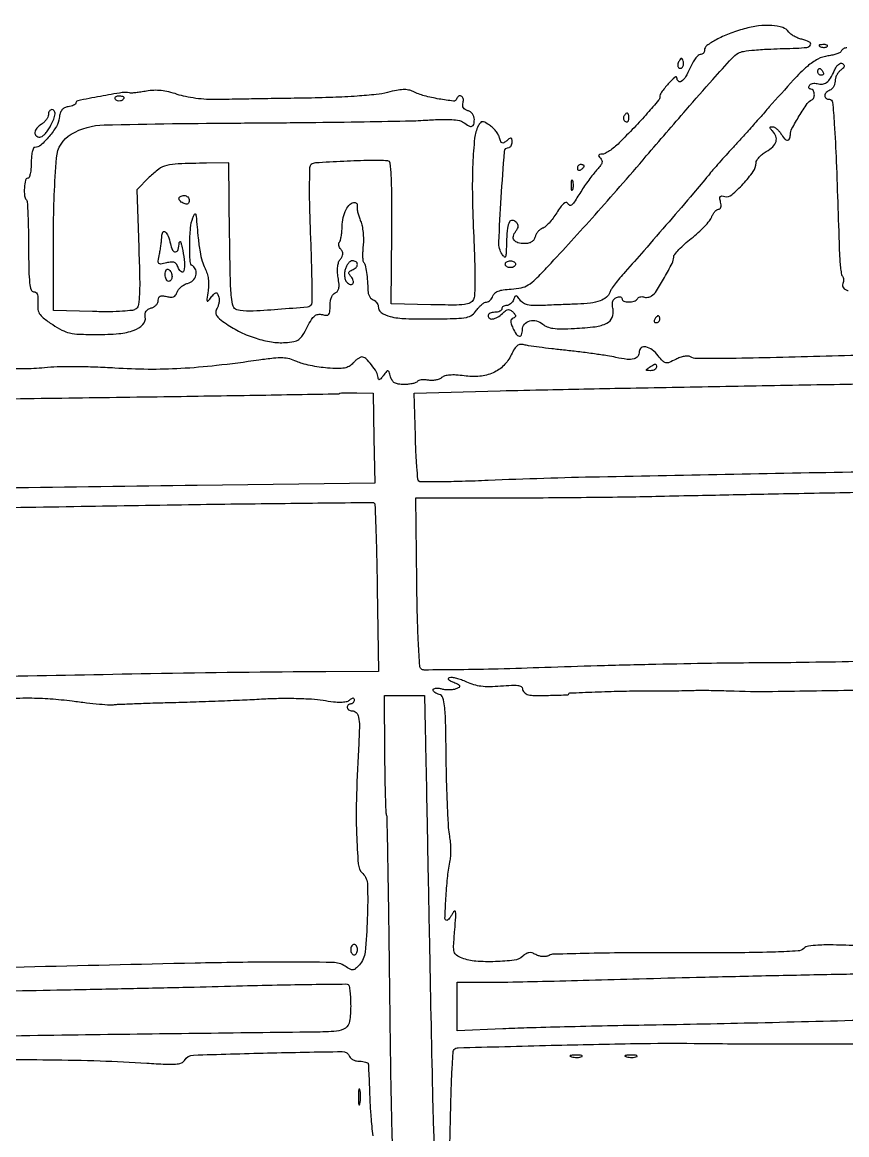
# Model space of a CAD drawing. Extents: x 0 to 2558, y 0 to 3412.
# Drawn here: x 1200.4 to 1440.4, y 1221.6 to 1545.4 of the extents above; entities that cross this region are included whole.
import ezdxf

# ---------------------------------------------------------------- set-up
doc = ezdxf.new("R2010")
doc.units = 0

msp = doc.modelspace()

# ---------------------------------------------------------------- linework, layer by layer
for points in [[(1286.775, 2242.902503, 0.000001), (1177.44536, 2242.627485, 0.134519)], [(1176.555032, 2242.380365, -0.000002), (1098.265318, 2241.934774, -0.000173)], [(935.98627, 1609.366085, -0.000001), (935.969595, 1631.173089, -0.000019)], [(1923.086218, 2244.376059, -0.000011), (1814.032813, 2244.041497, -0.000207)], [(1324.631041, 1207.749537, -0.000005), (1324.704195, 1210.958263, -0.000001), (1324.831971, 1216.559674, -0.000001), (1324.980176, 1223.055371, -0.000001), (1325.131041, 1229.666374, -0.003312), (1325.31479, 1235.905574, -0.005223), (1325.563832, 1241.256175, -0.001571), (1325.84195, 1245.878329, -0.182462), (1326.086259, 1246.419299, -0.192114), (1327.286744, 1246.935431, -0.000232), (1354.407875, 1247.640118, -0.002299), (1379.027783, 1248.15511, -0.006735), (1396, 1248.203428, 0.00176), (1418.068081, 1248.04669, 0.002257), (1438.376984, 1248.065595, 0.00244), (1455.595998, 1248.243366, 0.007049)], [(1347, 900.068317, 0.000002), (1365.687198, 900.484728, 0.000002), (1385.0375, 900.916042, 0.000002), (1402.386564, 901.302857, 0.000005)], [(1177.560168, 1435.574804, -0.000355), (1209.978868, 1436.028545, 0.000307), (1241.624124, 1436.468432, 0.000509), (1268.31004, 1436.882966, 0.000015), (1292.460695, 1437.283456, 0.194599), (1292.731682, 1437.398348, -0.185277), (1292.973158, 1437.505895, -0.003804), (1294.319642, 1437.566517, -0.008397), (1295.91363, 1437.599342, -0.005485), (1297.752814, 1437.586147), (1302.5, 1437.5), (1302.77793, 1424.407229), (1303.05586, 1411.314458), (1251.27793, 1410.633518, 0.000667), (1195.171217, 1409.820752, 0.000818)], [(1440.461361, 1538, 0.068912), (1439.941504, 1537.928009, 0.06485), (1439.449067, 1537.717056, 0.069284), (1439.057361, 1537.405065, 0.107078), (1438.833333, 1537.036786, -0.191865), (1438.487756, 1536.636587, -0.033365), (1437.555175, 1536.228282, -0.032065), (1436.333947, 1535.87464, -0.023854), (1434.950241, 1535.637028, 0.093203), (1432.003017, 1534.698688, 0.055591), (1428.966611, 1532.598242, 0.028611), (1424.909496, 1528.636985, 0.005166), (1417.87747, 1520.776311, -0.001656), (1415.116829, 1517.646412, -0.001284), (1412.09159, 1514.256906, -0.001298), (1409.252937, 1511.109327, -0.003134), (1407.1332, 1508.800392, 0.003685), (1405.267662, 1506.763843, 0.002894), (1403.274348, 1504.529476, 0.002925), (1401.444859, 1502.430065, 0.007189), (1400.132041, 1500.860555, -0.006009), (1395.822663, 1495.683794, -0.001523), (1388.69735, 1487.381908, -0.001619), (1381.342637, 1478.920926, -0.003996), (1375.877, 1472.773972, 0.011429), (1374.357547, 1471.013082, 0.012982), (1372.98544, 1469.256443, 0.012226), (1371.899731, 1467.711908, 0.067728), (1371.45642, 1466.801152, -0.146785), (1370.465891, 1465.381596, -0.081007), (1368.601969, 1464.342863, -0.055743), (1365.815297, 1463.674529, -0.024011), (1362, 1463.383997, 0.00187), (1359.88964, 1463.317016, 0.000945), (1357.231171, 1463.217654, 0.000939), (1354.486072, 1463.104694, 0.001399), (1352.084837, 1462.994638, -0.015064), (1349.295789, 1462.943113, -0.052886), (1347.514418, 1463.153084, -0.083956), (1346.289993, 1463.657137, -0.095636), (1345.362354, 1464.519129, 0.013561), (1344.556635, 1465.560524, 0.206903), (1344.160987, 1465.765064, 0.300943), (1343.832012, 1465.578642, 0.026053), (1343.420529, 1464.653497, -0.067647), (1343.073947, 1464.021333, -0.0626), (1342.563212, 1463.485715, -0.066652), (1341.972937, 1463.122977, -0.104862), (1341.393011, 1463, 0.070083), (1340.860624, 1462.925009, 0.085896), (1340.409197, 1462.70625, 0.100138), (1340.107379, 1462.381338, 0.138107), (1340, 1462, -0.191087), (1339.848523, 1461.618118, -0.088204), (1339.4125, 1461.29375, -0.068025), (1338.765418, 1461.073693, -0.048028), (1338, 1461, 0.048028), (1337.234582, 1460.926307, 0.068025), (1336.5875, 1460.70625, 0.088204), (1336.151477, 1460.381882, 0.191087), (1336, 1460, 0.252721), (1336.399116, 1459.260795, 0.187271), (1337.324164, 1459.06325, 0.095877), (1338.702967, 1459.568162, 0.048379), (1340.194888, 1460.676371, -0.028273), (1341.21512, 1461.499764, -0.125985), (1341.926243, 1461.777101, -0.171497), (1342.559859, 1461.636421, -0.064311), (1343.273629, 1461.051371, -0.029273), (1343.83722, 1460.378447, -0.15693), (1343.989074, 1459.931258, -0.240628), (1343.822432, 1459.59171, -0.072519), (1343.301575, 1459.308858, 0.131808), (1342.803617, 1458.957246, 0.167224), (1342.605217, 1458.434115, 0.091859), (1342.726043, 1457.6458, 0.023063), (1343.21209, 1456.433858, 0.040532), (1344.187326, 1454.684402, 0.203579), (1345.104725, 1454.083926, 0.374623), (1345.769605, 1454.481561, 0.078895), (1346, 1455.932612, -0.177784), (1346.589239, 1457.537413, -0.151031), (1348.119762, 1458.512431, -0.130088), (1350.126559, 1458.529886, -0.121985), (1351.935106, 1457.558728, 0.09219), (1353.198894, 1456.780928, 0.057981), (1354.883093, 1456.347272, 0.036142), (1357.316291, 1456.191514, 0.010211), (1361.115578, 1456.300758, 0.018025), (1367.216576, 1456.821898, 0.084828), (1370.573857, 1457.825614, 0.179278), (1372.12894, 1459.474106, 0.150843), (1372.374843, 1461.875785, -0.033091), (1372.195339, 1463.235707, -0.088986), (1372.304379, 1464.2015, -0.125083), (1372.705429, 1464.872373, -0.104557), (1373.403782, 1465.324704, -0.052216), (1374.01518, 1465.488706, -0.094586), (1374.531111, 1465.47277, -0.143521), (1374.869339, 1465.285977, -0.1978), (1375, 1464.968615, 0.319863), (1375.499039, 1464.268345, 0.082621), (1376.946568, 1464.02342, 0.072598), (1378.552414, 1464.253315, 0.184575), (1379.473008, 1464.956326, -0.105682), (1379.790795, 1465.287908, -0.080425), (1380.248212, 1465.500771, -0.076494), (1380.772185, 1465.565205, -0.080311), (1381.282025, 1465.466831, 0.07078), (1381.828202, 1465.350666, 0.048786), (1382.461398, 1465.369196, 0.048674), (1383.080957, 1465.510359, 0.069181), (1383.586565, 1465.760504, 0.102768), (1384.985852, 1467.208174, 0.011431), (1387.363491, 1471.168148, 0.010988), (1389.56575, 1475.239033, 0.111843), (1390.040106, 1477.087858, -0.165084), (1390.323661, 1477.851336, -0.01861), (1391.559425, 1479.260183, -0.020963), (1393.209055, 1480.864955, -0.01557), (1395.155939, 1482.5, 0.017283), (1397.162035, 1484.196521, 0.018674), (1398.993125, 1485.985938, 0.018529), (1400.441575, 1487.629064, 0.080321), (1401.091082, 1488.75, -0.0413), (1401.504227, 1489.610951, -0.049258), (1402.033326, 1490.339062, -0.056582), (1402.59289, 1490.840746, -0.155707), (1403.091881, 1491, 0.191684), (1403.500113, 1491.162473, 0.135347), (1403.75853, 1491.589508, 0.088226), (1403.825216, 1492.259977, 0.044759), (1403.684385, 1493.098914, -0.031154), (1403.476439, 1494.160172, -0.201892), (1403.617279, 1494.674614, -0.248884), (1404.057001, 1494.869553, -0.046336), (1404.958195, 1494.721183, 0.245542), (1406.921192, 1495.172073, 0.029143), (1410.248679, 1498.370373, 0.031829), (1413.203989, 1502.000477, 0.156164), (1414, 1504.486968, -0.138052), (1414.206988, 1505.222356, -0.046681), (1414.879393, 1506.121643, -0.042206), (1415.848115, 1507.026104, -0.037369), (1416.993677, 1507.79651, 0.059564), (1418.890792, 1509.198179, 0.131557), (1419.83063, 1510.717847, 0.163845), (1419.779916, 1512.275799, 0.107424), (1418.8, 1513.8, -0.018803), (1418.229535, 1514.415063, -0.177617), (1418.105321, 1514.746444, -0.353764), (1418.26123, 1514.942032, -0.054494), (1418.791526, 1515, -0.125994), (1419.336576, 1514.860439, -0.046328), (1419.999941, 1514.4125, -0.042263), (1420.666115, 1513.765255, -0.039292), (1421.232073, 1513, 0.038164), (1422.305707, 1511.541431, 0.189901), (1423.18889, 1511.076419, 0.349125), (1423.789125, 1511.45482, 0.084328), (1424, 1512.696249, -0.125162), (1424.451913, 1514.473279, -0.013611), (1426.58786, 1518.158539, -0.013035), (1428.922041, 1521.732418, -0.137847), (1430.25, 1522.833333, 0.20899), (1430.846132, 1523.485521, 0.106841), (1430.976504, 1524.608292, 0.116504), (1430.631321, 1525.618555, 0.257898), (1429.940983, 1526, -0.115069), (1429.588713, 1526.082158, -0.18517), (1429.381985, 1526.305699, -0.156365), (1429.35837, 1526.642827, -0.078483), (1429.52514, 1527.040677, -0.124427), (1429.89567, 1527.39971, -0.074986), (1430.468723, 1527.623538, -0.067316), (1431.149256, 1527.683747, -0.063888), (1431.834157, 1527.563506, 0.098889), (1433.314773, 1527.408582, 0.139766), (1434.5437, 1527.886107, 0.096418), (1435.645489, 1529.116754, 0.030943), (1436.774608, 1531.306388, -0.035557), (1437.355999, 1532.40878, -0.073199), (1437.984809, 1533.151492, -0.114149), (1438.600518, 1533.483712, -0.208198), (1439.155744, 1533.403745, -0.106161), (1439.56686, 1533.008986, -0.216131), (1439.64038, 1532.576677, -0.135337), (1439.353087, 1532.082166, -0.036036), (1438.65149, 1531.487114, 0.069023), (1438.019428, 1530.875205, 0.048143), (1437.485125, 1530.037121, 0.048196), (1437.1216, 1529.113673, 0.069791), (1437, 1528.246746, -0.067961), (1436.888007, 1527.426607, -0.062697), (1436.559375, 1526.64202, -0.066676), (1436.073642, 1526.009715, -0.104424), (1435.5, 1525.638374, 0.103091), (1434.454504, 1524.965491, 0.186103), (1434.03993, 1524.050647, 0.257073), (1434.395742, 1523.306024, 0.15671), (1435.348165, 1523, -0.384662), (1436.271316, 1522.166465, -0.009122), (1436.798328, 1515.884539, -0.007251), (1437.358609, 1504.897871, -0.000679), (1438.308763, 1477.833433, 0.010774), (1438.431626, 1475.613207, 0.014936), (1438.643897, 1473.631318, 0.011399), (1438.90399, 1472.013112, 0.151944), (1439.181099, 1471.485667, -0.123366), (1439.401202, 1471.118342, -0.059658), (1439.497337, 1470.575141, -0.053817), (1439.465209, 1469.952308, -0.051881), (1439.301218, 1469.342579, 0.117748), (1439.214698, 1468.690889, 0.140465), (1439.444697, 1468.117593, 0.109672), (1440.004462, 1467.654004, 0.054414), (1440.870119, 1467.323714, -0.057134)], [(1532.772515, 1416.064388, 0.000109), (1446.546387, 1414.540152, 0.000545), (1368.44468, 1413.057295, 0.005532), (1336, 1412.046704, -0.003191), (1328.477191, 1411.777113, -0.005065), (1322.03344, 1411.652673, -0.001414), (1316.44647, 1411.617194, -0.194959), (1315.837241, 1411.861634, -0.180903), (1315.562087, 1412.436803, -0.003077), (1315.270103, 1415.984355, -0.007428), (1315.014422, 1420.163015, -0.004821), (1314.837241, 1425), (1314.5, 1437.5), (1339.5, 1438.156966, -0.001425), (1353.391137, 1438.482383, -0.000308), (1377.420458, 1438.961965, -0.000321), (1405.240422, 1439.482186, -0.000307), (1433.48454, 1439.974839, 0.000577), (1459.966169, 1440.45104, 0.000953)], [(1447, 1448.564826, -0.000506), (1418.161991, 1447.796311, -0.004041), (1404.850343, 1447.562678, -0.003929), (1396.699815, 1447.54955, -0.137692), (1394.884522, 1448.071369, 0.139262), (1394.189822, 1448.268752, 0.044678), (1393.111376, 1448.172288, 0.040333), (1391.864332, 1447.841712, 0.034388), (1390.615371, 1447.301101, -0.020696), (1388.721827, 1446.419209, -0.151641), (1387.738386, 1446.327001, -0.152654), (1386.87889, 1446.8083, -0.021058), (1385.518673, 1448.374122, 0.064513), (1383.770551, 1450.065198, 0.107529), (1381.913075, 1450.907497, 0.202772), (1380.585537, 1450.654079, 0.250568), (1380, 1449.559017, -0.150802), (1379.576452, 1448.186635, -0.184064), (1378.480868, 1447.424094, -0.092638), (1376.479863, 1447.30541, -0.02265), (1373.211805, 1447.869082, 0.014611), (1370.740192, 1448.336407, 0.004367), (1366.946593, 1448.905545, 0.004375), (1362.674128, 1449.47033, 0.004723), (1358.5, 1449.945005, -0.003228), (1354.521746, 1450.385359, -0.004048), (1350.839462, 1450.847286, -0.003265), (1347.757798, 1451.279738, -0.031467), (1346.464127, 1451.553936, 0.094807), (1345.379891, 1451.643834, 0.141489), (1344.504684, 1451.286696, 0.090712), (1343.695645, 1450.366713, 0.02386), (1342.763955, 1448.631198, -0.085762), (1340.558033, 1445.515495, -0.091361), (1337.477699, 1443.401794, -0.082727), (1333.583512, 1442.390402, -0.056486), (1329.003276, 1442.499549, 0.017569), (1326.660709, 1442.738245, 0.036468), (1324.824352, 1442.726321, 0.048012), (1323.430149, 1442.479317, 0.105749), (1322.476177, 1441.980229, -0.083986), (1321.732191, 1441.549153, -0.044107), (1320.69867, 1441.263773, -0.042245), (1319.558006, 1441.152995, -0.050357), (1318.481879, 1441.248215, 0.034495), (1317.474262, 1441.369632, 0.043794), (1316.538139, 1441.335378, 0.050012), (1315.795696, 1441.166195, 0.175065), (1315.417116, 1440.865891, -0.168597), (1315.004785, 1440.530288, -0.032116), (1314.062638, 1440.254355, -0.031022), (1312.869644, 1440.063453, -0.024167), (1311.557614, 1440, -0.031699), (1309.87046, 1440.107069, -0.097866), (1308.791632, 1440.466814, -0.125613), (1308.084452, 1441.148293, -0.070043), (1307.600197, 1442.25, 0.011523), (1307.159801, 1443.687331, 0.283642), (1306.854205, 1443.943516, 0.261398), (1306.469071, 1443.795707, 0.010103), (1305.483566, 1442.55887, -0.01651), (1304.762495, 1441.677318, -0.13424), (1304.331996, 1441.391995, -0.401696), (1304.072388, 1441.515968, -0.084768), (1303.966731, 1442.05887, 0.128633), (1303.531201, 1443.579524, 0.034204), (1302.088373, 1445.674156, 0.031904), (1300.414087, 1447.525008, 0.195344), (1299.244695, 1448, 0.123923), (1298.776837, 1447.882235, 0.030503), (1298.097523, 1447.461842, 0.029356), (1297.355376, 1446.869213, 0.025678), (1296.652014, 1446.167974, -0.079887), (1295.529699, 1445.268177, -0.082947), (1294.196044, 1444.780077, -0.052159), (1292.305166, 1444.626376, -0.013486), (1289.247027, 1444.779675, -0.018474), (1286.810659, 1445.058634, -0.015309), (1284.242379, 1445.530128, -0.015583), (1281.913235, 1446.108362, -0.039615), (1280.28022, 1446.711302, 0.047115), (1278.253906, 1447.425167, 0.052964), (1276.208275, 1447.710793, 0.035087), (1273.544311, 1447.611527, 0.00908), (1269.28022, 1447.073336, -0.008245), (1256.940589, 1445.494939, -0.01389), (1246.54013, 1444.630183, -0.015541), (1236.999604, 1444.400236, -0.014878), (1227.322884, 1444.755878, 0.00833), (1221.740985, 1445.034252, 0.007166), (1215.865448, 1445.144943, 0.007232), (1210.529942, 1445.091802, 0.020597), (1206.822884, 1444.848222, -0.014232), (1203.762546, 1444.607985, -0.013293), (1200.622972, 1444.534844, -0.013401), (1197.832689, 1444.618839, -0.043386)], [(1180.075146, 1403.934571, 0.000489), (1215.423672, 1404.503031, -0.000566), (1248.789916, 1405.034468, -0.000936), (1276.965362, 1405.398524, -0.000049), (1302.35561, 1405.676532, -0.201734), (1302.864269, 1405.469065, -0.18927), (1303.079089, 1404.976538, -0.000582), (1303.330847, 1397.987578, -0.003177), (1303.55701, 1390.050908, -0.001968), (1303.726723, 1380.726069), (1304.072251, 1356.5), (1288.786126, 1356.400607, 0.002844), (1237.748121, 1355.778384, 0.000619), (1149.720459, 1354.095374, 0.000125), (1053.038393, 1352.102979, 0.026539)], [(1456.736834, 1359.601612, -0.001196), (1440.96875, 1359.280364, -0.001204), (1425.674179, 1359.042175, -0.002361), (1413.5, 1358.939389, 0.003139), (1401.064386, 1358.815049, 0.001441), (1384.85625, 1358.504491, 0.001427), (1367.80025, 1358.07981, 0.001973), (1352.5, 1357.594719, -0.002351), (1338.968112, 1357.175939, -0.003812), (1327.461131, 1356.961744, -0.000857), (1317.415751, 1356.868562, -0.183412), (1316.524031, 1357.199359, -0.20093), (1316.102479, 1358.058404, -0.002198), (1315.734998, 1364.70621, -0.006162), (1315.426996, 1372.701741, -0.003354), (1315.23568, 1382.525969), (1314.923297, 1407), (1340.711649, 1407.007599, 0.001468), (1352.009549, 1407.0441, 0.001049), (1364.652797, 1407.148591, 0.001059), (1376.702955, 1407.298981, 0.002269), (1386, 1407.4769, -0.000853), (1397.127943, 1407.721385, -0.000159), (1417.54375, 1408.128586, -0.00017), (1441.407566, 1408.588822, -0.000156), (1466, 1409.047059, 0.000503)], [(1308.160922, 1218.769061, -0.002647), (1307.760397, 1236.830344, -0.001493), (1307.455912, 1258.74513, 0.000638), (1307.19905, 1279.824534, 0.00103), (1306.920429, 1297.774487, 0.000146), (1306.635345, 1313.72318, 0.072283), (1306.471743, 1314.721209, -0.068252), (1306.312707, 1315.644893, -0.001306), (1306.158841, 1320.512457, -0.00314), (1306.029599, 1326.202887, -0.002095), (1305.949818, 1332.721209), (1305.814771, 1349.5), (1311.657385, 1349.5), (1317.5, 1349.5), (1317.696835, 1340, -0.000286), (1317.821805, 1333.797111, -0.000022), (1318.147239, 1317.134375, -0.00003), (1318.533359, 1297.258028, -0.000023), (1318.953716, 1275.5, 0.000715), (1319.866449, 1231.417086, 0.007685), (1320.536456, 1213.5593, 0.010243)], [(1443.91175, 1276.632303, 0.004039), (1436.451503, 1276.852387, 0.01772), (1432.044744, 1276.790592, 0.027102), (1429.246859, 1276.499548, 0.151547), (1427.91175, 1275.840321, -0.175635), (1426.23178, 1275.106702, -0.007534), (1419.683087, 1274.785979, -0.007642), (1409.508384, 1274.596875, -0.001457), (1391, 1274.589731, 0.002314), (1377.267015, 1274.560887, 0.003587), (1365.414062, 1274.396097, 0.001136), (1355.160685, 1274.156671, 0.109937), (1353.75, 1273.804547, -0.072922), (1352.886465, 1273.520275, -0.058807), (1351.910092, 1273.466563, -0.055629), (1350.894807, 1273.644678, -0.051693), (1349.916813, 1274.04452, 0.044817), (1348.794329, 1274.521513, 0.10869), (1347.902829, 1274.607109, 0.108966), (1347.059115, 1274.310662, 0.045182), (1346.088072, 1273.579704, -0.153207), (1343.587339, 1272.428231, -0.024076), (1338.116538, 1271.993375, -0.027553), (1332.423758, 1272.12955, -0.071198), (1328.424179, 1273.028827, -0.060151), (1326.832579, 1273.86448, -0.180939), (1326.142068, 1274.854227, -0.077591), (1325.976893, 1276.564512, -0.00571), (1326.307494, 1281.278827, 0.004291), (1326.577143, 1284.973711, 0.041744), (1326.547098, 1286.540679, 0.527777), (1326.242717, 1286.705758, 0.161722), (1325.7956, 1286.25, -0.02446), (1325.320355, 1285.388424, -0.032689), (1324.802822, 1284.660938, -0.034278), (1324.313824, 1284.138364, -0.189741), (1323.962338, 1284, -0.425466), (1323.442114, 1284.540522, -0.004312), (1323.717326, 1290.405622, -0.012365), (1324.189187, 1296.273473, -0.02288), (1324.907028, 1301, 0.033496), (1325.119093, 1302.628314, 0.018185), (1325.171936, 1304.646875, 0.018044), (1325.076235, 1306.713342, 0.027147), (1324.830571, 1308.5, -0.032764), (1324.515297, 1311.000603, -0.003669), (1324.213809, 1316.729734, -0.004445), (1323.965394, 1323.561006, -0.003592), (1323.816594, 1330.899095, 0.002166), (1323.625903, 1341.842839, 0.021344), (1323.329213, 1346.440818, 0.05577), (1322.799348, 1348.82663, 0.251365), (1321.787862, 1349.765726, -0.044463), (1321.103771, 1350.011297, -0.055133), (1320.525185, 1350.36101, -0.065285), (1320.129244, 1350.756009, -0.165539), (1320, 1351.135683, -0.289088), (1320.187808, 1351.433365, -0.084014), (1320.733718, 1351.588866, -0.05653), (1321.540308, 1351.586384, -0.032483), (1322.497764, 1351.411205, 0.037158), (1323.582589, 1351.223176, 0.029113), (1324.776529, 1351.176435, 0.029897), (1325.897989, 1351.265055, 0.061418), (1326.747764, 1351.492313, 0.031166), (1327.647915, 1351.923047, 0.385525), (1327.759743, 1352.253573, 0.185378), (1327.414541, 1352.605125, 0.010657), (1326, 1353.21423, -0.025569), (1325.028378, 1353.66741, -0.100899), (1324.521424, 1354.08468, -0.291239), (1324.481644, 1354.431454, -0.192364), (1324.787888, 1354.710033, -0.125005), (1325.512449, 1354.789563, -0.026876), (1326.762102, 1354.545163, -0.026485), (1328.218085, 1354.09504, -0.022573), (1329.700095, 1353.472073, 0.039552), (1331.772855, 1352.682395, 0.041013), (1333.919176, 1352.2407, 0.033997), (1336.432512, 1352.107341, 0.016287), (1339.662208, 1352.260957, -0.00924), (1342.816159, 1352.455545, -0.042539), (1344.643883, 1352.378938, -0.094071), (1345.644161, 1352.053543, -0.273719), (1346, 1351.452235, 0.120409), (1346.13123, 1350.915204, 0.075634), (1346.514062, 1350.390482, 0.068588), (1347.08103, 1349.957193, 0.066476), (1347.75, 1349.687807, 0.062979), (1349.501529, 1349.469013, 0.005034), (1354.17319, 1349.523145, 0.001614), (1359.214469, 1349.648609, 0.406004), (1359.5, 1349.942282, -0.401994), (1359.754834, 1350.208024, -0.00059), (1367.180861, 1350.510593, -0.004431), (1374.6021, 1350.738351, -0.005523), (1381.5, 1350.812667, 0.001254), (1385.621875, 1350.821885, 0.00126), (1389.7375, 1350.85178, 0.001229), (1393.326348, 1350.895711, 0.005052), (1395.5, 1350.949634, -0.008204), (1397.482847, 1350.986318, -0.003165), (1400.234375, 1350.974654, -0.003132), (1403.218331, 1350.924419, -0.003861), (1406, 1350.838658, 0.012761), (1418.81076, 1350.671814, 0.00195), (1444.330655, 1351.090345, 0.002335)], [(1194.937861, 1348.59342, -0.012203), (1202.459842, 1348.748196, -0.016935), (1208.558774, 1348.518173, -0.014433), (1214.964165, 1347.872721, 0.004053), (1219.109235, 1347.367915, 0.005562), (1222.845724, 1346.985619, 0.003675), (1225.980992, 1346.723257, 0.064218), (1227, 1346.77642, -0.034174), (1228.078075, 1346.89774, -0.001093), (1232.465625, 1347.080169, -0.002109), (1237.643937, 1347.262264, -0.001462), (1243.5, 1347.42633, 0.002036), (1250.084029, 1347.618353, 0.001439), (1257.477047, 1347.885399, 0.001452), (1264.541263, 1348.181477, 0.003067), (1270.017608, 1348.460609, -0.009905), (1275.022098, 1348.647122, -0.009585), (1280.08514, 1348.638382, -0.009968), (1284.634333, 1348.452533, -0.024732), (1287.94724, 1348.0859, 0.011203), (1291.003311, 1347.663739, 0.030769), (1293.176506, 1347.547694, 0.04425), (1294.716451, 1347.696939, 0.127603), (1295.679632, 1348.149081, -0.024355), (1296.316887, 1348.627544, -0.1551), (1296.699984, 1348.740855, -0.313712), (1296.922887, 1348.578964, -0.083863), (1297, 1348.122445, -0.087854), (1296.924111, 1347.693871, -0.094595), (1296.70625, 1347.329718, -0.100072), (1296.381483, 1347.086121, -0.111474), (1296, 1347, 0.099038), (1295.618362, 1346.923658, 0.097945), (1295.29375, 1346.70625, 0.097945), (1295.076342, 1346.381638, 0.099038), (1295, 1346, 0.138107), (1295.107379, 1345.618662, 0.100138), (1295.409197, 1345.29375, 0.085896), (1295.860624, 1345.074991, 0.070083), (1296.393011, 1345, -0.202682), (1297.60478, 1344.487749, -0.142971), (1298.305282, 1343.16454, -0.055844), (1298.544462, 1340.552076, -0.009254), (1298.348243, 1335.494756, 0.007024), (1297.704721, 1320.621335, 0.014945), (1297.712735, 1309.106564, 0.012978), (1298.20269, 1300.44989, 0.177558), (1299.506489, 1297.636368, -0.192903), (1300.907265, 1294.362301, -0.014575), (1300.848242, 1284.523885, -0.015748), (1300.195645, 1274.745509, -0.160721), (1298.572727, 1271.080363, -0.027863), (1297.448305, 1269.969078, -0.158176), (1296.686445, 1269.637897, -0.14708), (1295.84527, 1269.804701, -0.023057), (1294.3737, 1270.674712, 0.142263), (1290.793538, 1271.772033, 0.004467), (1275.349103, 1271.862324, 0.004736), (1250.692195, 1271.55261, 0.000702), (1200.932318, 1270.386217), (1174.364635, 1269.726162)], [(1448.308286, 1255.012967, -0.00134), (1414.542104, 1254.137479, -0.001644), (1383, 1253.508013, 0.001101), (1370.734002, 1253.27657, 0.001049), (1358.273438, 1252.987852, 0.00104), (1347.267024, 1252.68681, 0.003743), (1340.25, 1252.42769), (1327, 1251.839042), (1327, 1258.919521), (1327, 1266), (1335.25, 1265.984244, 0.005564), (1340.346381, 1266.031225, 0.000641), (1351.798437, 1266.278944, 0.000772), (1365.419833, 1266.612098, 0.00063), (1380, 1267.009604, -0.001039), (1396.701734, 1267.451265, -0.000594), (1416.867188, 1267.91861, -0.000593), (1437.151419, 1268.340504, -0.000986), (1454.25, 1268.6421, 0.001271)], [(1198.5, 1263.523869, 0.000608), (1214.469292, 1263.828549, 0.000407), (1232.7375, 1264.214178, 0.00041), (1250.437499, 1264.616733, 0.000808), (1264.5, 1264.970818, -0.001454), (1276.054931, 1265.246822, -0.002337), (1285.907813, 1265.407437, -0.000411), (1294.608158, 1265.501436, -0.137565), (1295.25, 1265.328331, -0.219077), (1295.546163, 1264.897845, -0.013104), (1295.779687, 1263.29935, -0.017716), (1295.945564, 1261.315715, -0.012001), (1296, 1259.047972, -0.037127), (1295.673597, 1254.658233, -0.20204), (1294.459651, 1252.66552, -0.139447), (1291.891627, 1251.734442, -0.014955), (1285.5, 1251.473457, 0.000567), (1216.650988, 1250.644786, 0.00303), (1179.080008, 1249.922205, 0.000915)], [(1193.652943, 1243.530314, -0.001367), (1208.250668, 1243.443588, -0.006292), (1223.047452, 1243.128971, -0.008091), (1236.637744, 1242.448558, 0.005244), (1242.092873, 1242.144296, 0.029488), (1245.011573, 1242.184368, 0.060054), (1246.729191, 1242.519424, 0.184198), (1247.637744, 1243.249528, -0.257108), (1250.214814, 1244.787035, -0.002694), (1271.828148, 1245.418783, -0.00245), (1293.558609, 1245.830247, -0.314389), (1295.678772, 1244.394723, 0.126911), (1296.059094, 1243.860728, 0.063819), (1296.759708, 1243.4097, 0.057121), (1297.651998, 1243.103675, 0.054122), (1298.606989, 1243, -0.029557), (1299.53173, 1242.945286, -0.043195), (1300.330057, 1242.779687, -0.051336), (1300.909506, 1242.539163, -0.235744), (1301.112354, 1242.25, -0.025479), (1301.167006, 1241.692688, -0.000484), (1301.300479, 1238.782813, -0.001176), (1301.444964, 1235.386421, -0.000787), (1301.595007, 1231.5, 0.011707), (1301.873784, 1226.892105, 0.006408), (1302.419854, 1221.260039, 0.006383)]]:
    msp.add_lwpolyline(points, format="xyb")
for points in [[(1410.559971, 1543.510489, 0.022325), (1406.139934, 1542.041599, 0.032348), (1402.402224, 1540.326684, 0.033549), (1399.683364, 1538.614869, 0.239904), (1399, 1537.272596, -0.098356), (1398.903527, 1536.786912, -0.097782), (1398.628671, 1536.373825, -0.098104), (1398.218316, 1536.097184, -0.099725), (1397.7359, 1536, 0.198758), (1397.138994, 1535.752961, 0.035757), (1396.334082, 1534.825, 0.033728), (1395.494912, 1533.531764, 0.024841), (1394.738872, 1532, -0.032484), (1393.49048, 1529.565137, -0.10096), (1392.252864, 1528.209594, -0.358722), (1391.413245, 1528.259394, -0.201134), (1390.964037, 1529.25, 0.642339), (1390.435678, 1529.473444, 0.025131), (1388.473371, 1527.484658, 0.019935), (1386.464158, 1525.04319, 0.16204), (1386.004967, 1523.691259, -0.177552), (1385.648093, 1522.736149, -0.003928), (1382.358771, 1518.962121, -0.008816), (1378.489889, 1514.745113, -0.006975), (1374.164151, 1510.319194, -0.022168), (1372.768601, 1509.048595, -0.025895), (1371.334051, 1507.975013, -0.026196), (1370.046837, 1507.206387, -0.122082), (1369.214151, 1507, 0.033526), (1368.474493, 1506.950348, 0.262066), (1368.209113, 1506.75, 0.27042), (1368.247214, 1506.424927, 0.035143), (1368.723706, 1505.876294, -0.115573), (1369.127091, 1505.226077, -0.150488), (1369.145494, 1504.529534, -0.0947), (1368.735036, 1503.70348, -0.028147), (1367.816124, 1502.626294, 0.022075), (1366.86157, 1501.534447, 0.008646), (1365.63923, 1499.949599, 0.008539), (1364.374153, 1498.187277, 0.010524), (1363.257868, 1496.5, -0.002623), (1361.042828, 1493.034154, -0.063806), (1360.30538, 1492.161041, -0.344547), (1359.763688, 1492.118497, -0.108417), (1359.159153, 1492.742486, 0.318623), (1358.670832, 1492.949126, 0.126191), (1357.984476, 1492.60251, 0.056535), (1357.080869, 1491.611193, 0.018157), (1355.971662, 1489.954149, -0.022003), (1354.91047, 1488.3949, -0.024604), (1353.752808, 1486.994437, -0.024949), (1352.659724, 1485.91105, -0.106329), (1351.866107, 1485.457504, 0.08447), (1351.196638, 1485.112477, 0.052781), (1350.549587, 1484.50984, 0.0512), (1350.020654, 1483.758105, 0.063852), (1349.70159, 1482.966881, -0.085656), (1349.313932, 1482.114134, -0.100412), (1348.679079, 1481.494736, -0.089239), (1347.78897, 1481.123726, -0.054281), (1346.652637, 1481, -0.065508), (1344.710123, 1481.255596, -0.173019), (1343.572549, 1482.041058, -0.224856), (1343.358725, 1483.206231, -0.108387), (1344.071528, 1484.586187, 0.044089), (1344.610062, 1485.365635, 0.119964), (1344.792721, 1486.006402, 0.138979), (1344.649062, 1486.60044, 0.068088), (1344.174285, 1487.225715, 0.171565), (1343.065945, 1487.755069, 0.302189), (1342.201869, 1487.303932, 0.098714), (1341.642914, 1485.534059, 0.019442), (1341.407962, 1482.194263, -0.002493), (1341.264976, 1478.261349, -0.064303), (1341.085266, 1477.212897, -0.553595), (1340.730767, 1477.118056, -0.064221), (1340.086416, 1477.894417, -0.152021), (1339.144888, 1481.394937, -0.006401), (1339.819132, 1494.40369, -0.004083), (1340.795342, 1507.79853, -0.390708), (1342.098187, 1509, 0.174743), (1342.44231, 1509.124054, 0.093143), (1342.735092, 1509.476593, 0.073387), (1342.93324, 1510.001741, 0.053623), (1343, 1510.622445, 0.03476), (1342.942504, 1511.448487, 0.314466), (1342.709364, 1511.699584, 0.211212), (1342.304194, 1511.616104, 0.018309), (1341.449385, 1510.957994, -0.035173), (1340.589623, 1510.341071, -0.236298), (1340.081793, 1510.296263, -0.209858), (1339.702355, 1510.679047, -0.027886), (1339.344932, 1511.788979, 0.068272), (1338.963182, 1512.712142, 0.035866), (1338.260427, 1513.739038, 0.03488), (1337.374948, 1514.705733, 0.044892), (1336.430731, 1515.45343, 0.01659), (1335.008484, 1516.319291, 0.144903), (1334.29612, 1516.482997, 0.21657), (1333.755885, 1516.195901, 0.042867), (1333.149472, 1515.25, 0.0964), (1332.079213, 1511.692096, 0.014651), (1331.552663, 1504.256315, 0.01445), (1331.432599, 1494.64879, 0.008153), (1331.813735, 1483, -0.005284), (1332.063119, 1476.516483, -0.00771), (1332.13434, 1470.800367, -0.004649), (1332.075872, 1466.031127, -0.107869), (1331.759617, 1464.718714, -0.171082), (1330.802419, 1463.770767, -0.080561), (1329.108319, 1463.282001, -0.032106), (1326.027969, 1463.109576, -0.004011), (1319.330979, 1463.218714), (1307.765813, 1463.5), (1307.935403, 1484.25, 0.002474), (1307.969911, 1494.952012, 0.013146), (1307.805946, 1500.803247, 0.015403), (1307.496684, 1504.42819, 0.3608), (1306.802497, 1505.091103, 0.022998), (1301.752407, 1505.211531, 0.006683), (1293.969703, 1504.935027, 0.002273), (1285.760423, 1504.496022, 0.159782), (1284.5, 1504.000094, 0.214442), (1284.056027, 1503.096206, 0.005456), (1283.948127, 1498.440154, 0.009157), (1283.98541, 1492.284148, 0.003636), (1284.252821, 1483.835912, -0.002221), (1284.511154, 1476.344994, -0.003407), (1284.661879, 1469.854074, -0.00118), (1284.740485, 1464.256427, -0.093169), (1284.588206, 1463.390724, -0.287094), (1283.468159, 1462.536206, -0.004213), (1274.816959, 1461.806479, -0.009184), (1266.618711, 1461.335724, -0.073826), (1262.87385, 1461.74324, -0.258215), (1261.816626, 1462.750433, -0.051848), (1261.279267, 1465.392677, -0.019309), (1260.978346, 1470.5378, -0.001764), (1260.769563, 1483.361515), (1260.5, 1504.5), (1254, 1504.411319, 0.00503), (1245.789794, 1504.216687, 0.052003), (1242.441151, 1503.752736, 0.098563), (1240.111153, 1502.661291, 0.037726), (1237.383815, 1500.317148), (1233.700963, 1496.634297), (1234.30218, 1479.899506, -0.003237), (1234.558716, 1471.187187, -0.01615), (1234.513068, 1466.297441, -0.024285), (1234.23928, 1463.270104, -0.186963), (1233.558568, 1462.048607, -0.142599), (1232.449136, 1461.567157, -0.015179), (1229.619298, 1461.295247, -0.015441), (1225.808625, 1461.163506, -0.007165), (1220.85687, 1461.216249), (1209.5, 1461.5), (1209.5, 1484.173393, -0.019887), (1210.368953, 1506.011743, -0.245055), (1214.655884, 1512.846812, -0.127605), (1224.208896, 1515.553975, -0.004237), (1264, 1516.104435, 0.001124), (1281.72644, 1516.239304, 0.001404), (1298.182873, 1516.447743, 0.001132), (1311.994893, 1516.692773, 0.010848), (1317.877865, 1516.938218, -0.007943), (1322.338464, 1517.150284, -0.022431), (1325.456972, 1517.109016, -0.030791), (1327.636222, 1516.84702, -0.117913), (1328.877865, 1516.298549, 0.029858), (1330.417461, 1515.265475, 0.19768), (1331.315596, 1515.138017, 0.28223), (1331.843129, 1515.68065, 0.055341), (1332, 1517.09362, 0.078815), (1331.863196, 1517.95611, 0.078894), (1331.466226, 1518.733606, 0.081106), (1330.859785, 1519.332821, 0.090689), (1330.116175, 1519.679871, -0.07119), (1329.315145, 1520.016577, -0.127941), (1328.818831, 1520.522066, -0.126459), (1328.628371, 1521.209829, -0.068696), (1328.732806, 1522.086251, 0.116628), (1328.760099, 1523.243883, 0.225677), (1328.210179, 1523.963448, 0.290646), (1327.436063, 1523.892512, 0.144094), (1326.833333, 1523.061481, -0.349373), (1325.907664, 1522.48462, -0.014055), (1321.720208, 1523.08775, -0.022958), (1317.41093, 1524.038115, -0.049023), (1314.224642, 1525.240867, 0.066768), (1312.848504, 1525.70543, 0.056188), (1311.313798, 1525.828432, 0.040681), (1309.383359, 1525.608187, 0.015224), (1306.724642, 1524.998659, -0.037933), (1303.427879, 1524.398819, -0.008982), (1297.855234, 1523.917332, -0.008249), (1290.824548, 1523.553323, -0.005007), (1282.5, 1523.343363, 0.000183), (1274.74623, 1523.222644, 0.000195), (1267.160042, 1523.09879, 0.000185), (1260.636525, 1522.987316, 0.000914), (1256.959716, 1522.916399, -0.020937), (1254.002402, 1522.977783, -0.017513), (1250.877551, 1523.283879, -0.018009), (1247.926834, 1523.786379, -0.030661), (1245.51351, 1524.443894, 0.023083), (1243.049946, 1525.155346, 0.033092), (1240.810129, 1525.537117, 0.035756), (1238.681235, 1525.603525, 0.035229), (1236.553793, 1525.366994, -0.008799), (1234.935871, 1525.099987, -0.011038), (1233.427327, 1524.912141, -0.009331), (1232.163482, 1524.806814, -0.080809), (1231.603066, 1524.861223, 0.104902), (1229.472435, 1524.965732, 0.006381), (1223.150829, 1523.86242, 0.003155), (1216.527033, 1522.575738, 0.357292), (1216, 1521.932352, -0.22447), (1215.845341, 1521.605214, -0.057126), (1215.339062, 1521.278251, -0.046959), (1214.611636, 1520.999909, -0.032642), (1213.75, 1520.819551, 0.073935), (1212.674816, 1520.500247, 0.117731), (1211.926853, 1519.906862, 0.098131), (1211.442323, 1518.953269, 0.04035), (1211.161764, 1517.52394, -0.107771), (1210.346836, 1515.128205, -0.038908), (1208.244192, 1512.185253, -0.03682), (1205.809604, 1509.683306, -0.183374), (1204.009102, 1509, 0.309442), (1203.617165, 1508.731751, 0.037472), (1203.296424, 1507.678125, 0.034027), (1203.072948, 1506.224744, 0.021138), (1203, 1504.5, -0.020945), (1202.927717, 1502.775243, -0.033738), (1202.70625, 1501.321875, -0.036969), (1202.388512, 1500.267028, -0.31052), (1202, 1500, 0.354671), (1201.326093, 1499.453186, 0.035435), (1201.022631, 1497.24608, 0.036973), (1201.041467, 1494.925304, 0.177678), (1201.587884, 1493.745449, -0.184331), (1201.826181, 1493.213022, -0.002379), (1202.018169, 1489.488363, -0.006519), (1202.164974, 1485.134228, -0.004184), (1202.227144, 1480.078782, 0.003885), (1202.308314, 1473.139787, 0.023377), (1202.546896, 1469.541787, 0.046584), (1202.962793, 1467.552095, 0.32907), (1203.710825, 1467, -0.140931), (1204.280798, 1466.836091, -0.126581), (1204.704751, 1466.389088, -0.09521), (1204.939329, 1465.674692, -0.052108), (1204.960875, 1464.75, 0.031594), (1204.915824, 1462.199253, 0.121461), (1205.361924, 1460.689177, 0.096803), (1206.5152, 1459.379517, 0.016143), (1209.25, 1457.412552, 0.029587), (1211.928666, 1455.835585, 0.06272), (1214.188458, 1455.016719, 0.045246), (1217.01289, 1454.641889, 0.009505), (1222, 1454.529665, 0.023163), (1228.512314, 1454.808741, 0.064256), (1232.978962, 1455.795758, 0.116148), (1235.493409, 1457.432654, 0.229015), (1236.208729, 1459.648981, -0.068813), (1236.208097, 1460.605691, -0.113073), (1236.493445, 1461.359349, -0.113296), (1237.077899, 1461.912665, -0.069268), (1237.958729, 1462.278956, 0.073203), (1238.738889, 1462.610573, 0.070814), (1239.400377, 1463.155926, 0.0758), (1239.846563, 1463.824296, 0.109768), (1240, 1464.514788, -0.083113), (1240.131852, 1465.302519, -0.207189), (1240.517562, 1465.724699, -0.136947), (1241.224674, 1465.83136, -0.030864), (1242.431984, 1465.606427, 0.041151), (1243.642107, 1465.406606, 0.121545), (1244.468009, 1465.540323, 0.146252), (1245.046456, 1466.020523, 0.070155), (1245.467818, 1466.898605, -0.091044), (1245.879469, 1467.672382, -0.053162), (1246.618137, 1468.423967, -0.050801), (1247.548467, 1469.041938, -0.059798), (1248.535835, 1469.419638, 0.130148), (1250.055748, 1470.259362, 0.132091), (1250.950587, 1471.736902, 0.149845), (1250.925845, 1473.323602, 0.17788), (1250.006013, 1474.496284, -0.247653), (1249.26285, 1475.759773, -0.012645), (1249.160388, 1480.670969, -0.019408), (1249.37186, 1485.558632, -0.075317), (1250.068016, 1488.5, -0.014599), (1250.448551, 1489.370897, -0.160811), (1250.707457, 1489.643282, -0.47888), (1250.898512, 1489.562202, -0.047816), (1251.001206, 1489, 0.004326), (1251.603895, 1482.591222, 0.016798), (1252.144511, 1478.640949, 0.027116), (1252.765482, 1475.913021, 0.049844), (1253.604537, 1473.797847, -0.046376), (1254.195302, 1472.338143, -0.039973), (1254.543552, 1470.719951, -0.038282), (1254.639396, 1468.996214, -0.034861), (1254.47809, 1467.222141, 0.003821), (1254.113716, 1464.854918, 0.155954), (1254.197865, 1464.347465, 0.524269), (1254.476119, 1464.310718, 0.014471), (1255.410485, 1465.403497, -0.015225), (1256.308841, 1466.450957, -0.171453), (1256.784209, 1466.705629, -0.303993), (1257.159472, 1466.529874, -0.044065), (1257.549486, 1465.731638, -0.080253), (1257.705444, 1464.986206, -0.042843), (1257.668116, 1464.042955, -0.04124), (1257.461444, 1463.061868, -0.050378), (1257.104432, 1462.195133, 0.088557), (1256.732239, 1461.051915, 0.170012), (1256.920274, 1460.118131, 0.09206), (1257.785451, 1459.129929, 0.015517), (1259.813662, 1457.629133, 0.038869), (1263.917796, 1455.233738, 0.036199), (1268.440454, 1453.436517, 0.037727), (1272.943661, 1452.379927, 0.056284), (1276.980977, 1452.207854, 0.027699), (1279.480748, 1452.522568, 0.108087), (1280.909482, 1453.119836, 0.100439), (1282.013374, 1454.282926, 0.022183), (1283.373801, 1456.688292, -0.017653), (1284.591758, 1458.888016, -0.084255), (1285.523479, 1459.974019, -0.143351), (1286.500531, 1460.397327, -0.09052), (1287.75, 1460.326693, 0.046508), (1288.98627, 1460.147341, 0.230942), (1289.614124, 1460.414872, 0.159429), (1289.92804, 1461.161788, 0.020421), (1290, 1462.922977, -0.039594), (1290.103582, 1464.228971, -0.05617), (1290.414717, 1465.350934, -0.068271), (1290.892312, 1466.186875, -0.138116), (1291.495015, 1466.636461, 0.135151), (1292.16793, 1467.13235, 0.119024), (1292.532428, 1467.926895, 0.068842), (1292.601534, 1469.166129, 0.019204), (1292.368073, 1471.099657, -0.026807), (1292.183365, 1472.852925, -0.04181), (1292.23224, 1474.369843, -0.050283), (1292.50331, 1475.603677, -0.094273), (1292.995503, 1476.494581, 0.048709), (1293.528434, 1477.281335, 0.113091), (1293.719345, 1477.963659, 0.122742), (1293.58761, 1478.624827, 0.063031), (1293.131121, 1479.342009, -0.053806), (1292.756733, 1479.906994, -0.069031), (1292.549056, 1480.494338, -0.084434), (1292.531642, 1481.01311, -0.16407), (1292.713641, 1481.380307, 0.135142), (1292.990579, 1481.867667, 0.019022), (1293.233921, 1483.009096, 0.020561), (1293.418898, 1484.414226, 0.016174), (1293.507042, 1485.947353, -0.049354), (1293.836171, 1488.594209, -0.064155), (1294.674315, 1490.886928, -0.08042), (1295.84654, 1492.464292, -0.195224), (1297.166281, 1493, -0.143612), (1297.50106, 1492.901818, -0.120415), (1297.757029, 1492.632812, -0.09946), (1297.892445, 1492.227745, -0.071695), (1297.883468, 1491.75, 0.07942), (1297.881172, 1491.079876, 0.019965), (1298.093441, 1490.005177, 0.019875), (1298.438507, 1488.780664, 0.018862), (1298.885028, 1487.565496, -0.048442), (1299.315132, 1486.140093, -0.023308), (1299.59999, 1484.250685, -0.022859), (1299.715602, 1482.235968, -0.030293), (1299.625736, 1480.401825, 0.014307), (1299.490869, 1478.738648, 0.019738), (1299.471647, 1477.240616, 0.016737), (1299.544836, 1476.024483, 0.1747), (1299.754238, 1475.579096, -0.143575), (1300.203977, 1474.756241, -0.015757), (1300.60089, 1472.617391, -0.018805), (1300.895615, 1470.051666, -0.016374), (1301.014635, 1467.349529, 0.063208), (1301.134293, 1466.484917, 0.060516), (1301.466671, 1465.663867, 0.065319), (1301.951248, 1465.007558, 0.109925), (1302.519439, 1464.630914, -0.06989), (1303.085466, 1464.317296, -0.063263), (1303.565085, 1463.850478, -0.066792), (1303.889747, 1463.307851, -0.101798), (1304, 1462.771932, 0.237762), (1304.915128, 1460.956262, 0.101345), (1307.451428, 1459.777416, 0.049275), (1312.027383, 1459.157674, 0.012236), (1319.59662, 1459.0693, 0.003861), (1326.770421, 1459.21651, 0.040943), (1329.674974, 1459.53754, 0.105677), (1331.349003, 1460.250234, 0.094704), (1332.662869, 1461.608226, -0.035386), (1333.359791, 1462.523494, -0.039278), (1334.156715, 1463.297416, -0.042846), (1334.933289, 1463.836258, -0.130982), (1335.547622, 1464, 0.117867), (1336.0929, 1464.130351, 0.070592), (1336.641613, 1464.514062, 0.064338), (1337.110521, 1465.080938, 0.063781), (1337.421596, 1465.75, -0.133524), (1337.958817, 1466.582083, -0.092723), (1338.919661, 1467.167357, -0.057845), (1340.436933, 1467.549329, -0.01888), (1342.738984, 1467.764753, 0.037163), (1345.658188, 1468.145935, 0.088066), (1347.686594, 1468.955665, 0.056941), (1349.79972, 1470.627222, 0.008941), (1353.5, 1474.443966, 0.003196), (1360.228727, 1481.730294, 0.00285), (1367.127876, 1489.384815, 0.002679), (1374.352767, 1497.581183, 0.002133), (1382.063229, 1506.5, -0.001216), (1393.6716, 1519.97746, -0.004008), (1401.420474, 1528.786148, -0.003003), (1407.023689, 1534.978436, -0.076706), (1408.790547, 1536.396097, -0.09284), (1410.378779, 1536.954195, -0.016277), (1413.537955, 1537.335821, -0.011966), (1418.276208, 1537.638219, -0.003286), (1425.75, 1537.886672, 0.026033), (1428.760031, 1538.124093, 0.227345), (1429.852004, 1538.836183, 0.451953), (1429.590809, 1539.671349, 0.043234), (1427.311766, 1540.457888, -0.036463), (1426.204466, 1540.82336, -0.031195), (1425.100343, 1541.362255, -0.032407), (1424.156522, 1541.98227, -0.073484), (1423.558486, 1542.589129, 0.162389), (1421.76586, 1543.86203, 0.05624), (1418.604906, 1544.447441, 0.048348), (1414.697678, 1544.346392, 0.03845)], [(1432.8125, 1538.316886, 0.051402), (1433.359369, 1538.160852, 0.05415), (1433.916927, 1538.123424, 0.060344), (1434.402231, 1538.202593, 0.126455), (1434.729167, 1538.395833, 0.296942), (1434.77538, 1538.614691, 0.208169), (1434.592839, 1538.799335, 0.077125), (1434.112848, 1538.910055, 0.028489), (1433.416667, 1538.921053, 0.018894), (1432.670344, 1538.862007, 0.168741), (1432.37858, 1538.720685, 0.470617), (1432.395823, 1538.538436, 0.054073)], [(1391.582949, 1534.134215, 0.052326), (1391.327923, 1533.604943, 0.061761), (1391.20609, 1533.06291, 0.07231), (1391.228156, 1532.59012, 0.149701), (1391.399864, 1532.266802, 0.208213), (1392.031223, 1532.018401, 0.228122), (1392.610436, 1532.323111, 0.143258), (1392.913564, 1533.144952, 0.097944), (1392.787251, 1534.138246, 0.033951), (1392.536207, 1534.749629, 0.286646), (1392.294341, 1534.899578, 0.233206), (1392.012891, 1534.759582, 0.024362)], [(1433.5, 1531, -0.082592), (1433.656512, 1530.6179, -0.161196), (1433.6254, 1530.29375, -0.182303), (1433.413961, 1530.078288, -0.108972), (1433.059017, 1530, -0.093332), (1432.654762, 1530.076123, -0.09642), (1432.311086, 1530.29375, -0.099167), (1432.081062, 1530.618444, -0.105053), (1432, 1531, -0.042167), (1432.032345, 1531.382849, -0.061769), (1432.129539, 1531.70625, -0.081139), (1432.272352, 1531.92554, -0.210953), (1432.440983, 1532, -0.151918), (1432.65171, 1531.934461, -0.038439), (1432.933975, 1531.70625, -0.035638), (1433.231006, 1531.382774, -0.029505)], [(1230, 1523.559017, -0.211827), (1229.716404, 1522.919648, -0.127879), (1228.969093, 1522.529206, -0.122608), (1228.101938, 1522.54388, -0.191362), (1227.510081, 1522.983688, -0.136093), (1227.397824, 1523.36964, -0.190788), (1227.524436, 1523.701458, -0.140899), (1227.890269, 1523.925389, -0.067432), (1228.440983, 1524, -0.026751), (1229.038367, 1523.968016, -0.042195), (1229.542039, 1523.870461, -0.051652), (1229.89701, 1523.729146, -0.279105)], [(1208, 1518.508474, -0.107418), (1207.856181, 1517.846761, -0.050645), (1207.4125, 1517.088184, -0.046919), (1206.765087, 1516.356259, -0.048682), (1206, 1515.767927, 0.073832), (1204.64381, 1514.612477, 0.145804), (1204.061614, 1513.336935, 0.252577), (1204.410024, 1512.400486, 0.181919), (1205.47432, 1512, 0.147787), (1206.146478, 1512.203109, 0.047574), (1206.963727, 1512.866662, 0.042658), (1207.781731, 1513.821287, 0.036507), (1208.47432, 1514.95034, 0.01995), (1209.53778, 1517.224858, 0.073566), (1209.930174, 1518.75779, 0.179479), (1209.705964, 1519.630593, 0.245823), (1209, 1520, 0.147407), (1208.618649, 1519.885075, 0.099013), (1208.29375, 1519.561864, 0.082696), (1208.074717, 1519.078677, 0.065239)], [(1375.542705, 1518.069098, 0.108373), (1375.401101, 1517.665803, 0.099685), (1375.434921, 1517.22714, 0.095498), (1375.639411, 1516.820631, 0.090427), (1375.983688, 1516.510081, 0.136093), (1376.36964, 1516.397824, 0.190788), (1376.701458, 1516.524436, 0.140899), (1376.925389, 1516.890269, 0.067432), (1377, 1517.440983, 0.039415), (1376.914842, 1518.519563, 0.25701), (1376.592818, 1518.933879, 0.315493), (1376.13314, 1518.838655, 0.050477)], [(1362, 1502.940983, 0.108972), (1362.078288, 1502.586039, 0.182303), (1362.29375, 1502.3746, 0.161196), (1362.6179, 1502.343488, 0.082592), (1363, 1502.5, 0.029505), (1363.382774, 1502.768994, 0.035638), (1363.70625, 1503.066025, 0.038439), (1363.934461, 1503.34829, 0.151918), (1364, 1503.559017, 0.210953), (1363.92554, 1503.727648, 0.081139), (1363.70625, 1503.870461, 0.061769), (1363.382849, 1503.967655, 0.042167), (1363, 1504, 0.105053), (1362.618444, 1503.918938, 0.099167), (1362.29375, 1503.688914, 0.09642), (1362.076123, 1503.345238, 0.093332)], [(1360.157895, 1498, 0.017491), (1360.189089, 1497.10856, 0.078554), (1360.306058, 1496.601562, 0.447206), (1360.474999, 1496.540618, 0.174857), (1360.662281, 1496.75, 0.057986), (1360.818615, 1497.320008, 0.037979), (1360.87034, 1498, 0.037979), (1360.818615, 1498.679992, 0.057986), (1360.662281, 1499.25, 0.174857), (1360.474999, 1499.459382, 0.447206), (1360.306058, 1499.398438, 0.078554), (1360.189089, 1498.89144, 0.017491)], [(1249, 1493.531385, -0.094119), (1248.893789, 1492.972145, -0.166113), (1248.592642, 1492.617923, -0.151899), (1248.114961, 1492.503306, -0.075244), (1247.5, 1492.638374, -0.048303), (1246.926204, 1492.924763, -0.053891), (1246.440625, 1493.307216, -0.061199), (1246.108626, 1493.723081, -0.13875), (1246, 1494.106989, -0.164455), (1246.115158, 1494.447641, -0.095748), (1246.440625, 1494.737678, -0.076852), (1246.926285, 1494.933678, -0.057609), (1247.5, 1495, -0.096899), (1248.072505, 1494.887999, -0.097416), (1248.559375, 1494.568594, -0.098432), (1248.885371, 1494.091819, -0.10122)], [(1243.504435, 1480.979806, 0.05594), (1244.147081, 1479.091091, 0.324956), (1245.015914, 1478.613417, 0.304628), (1245.791723, 1479.289882, 0.053134), (1246.109566, 1481.309017, -0.218961), (1246.253469, 1481.584699, -0.489425), (1246.448581, 1481.534524, -0.043341), (1246.757923, 1480.607757, -0.010033), (1247.109802, 1479, -0.027482), (1247.604286, 1475.502492, -0.07737), (1247.434621, 1473.045055, -0.51524), (1246.760381, 1472.763243, -0.163247), (1245.922878, 1473.774834, 0.048986), (1245.349706, 1474.915089, 0.146911), (1244.698537, 1475.480914, 0.131861), (1243.796906, 1475.627752, 0.0363), (1242.368604, 1475.377666, -0.020809), (1240.712613, 1475.034572, -0.274679), (1240.15392, 1475.253492, -0.205446), (1239.982933, 1475.906874, -0.012025), (1240.345566, 1477.977832, 0.00981), (1240.596132, 1479.372395, 0.008278), (1240.80776, 1480.856918, 0.00837), (1240.955731, 1482.217775, 0.022896), (1241, 1483.184017, -0.131739), (1241.31093, 1484.343638, -0.473405), (1241.964237, 1484.45079, -0.120989), (1242.83919, 1483.194285, -0.037831)], [(1244, 1471.440983, -0.067639), (1243.925146, 1470.890182, -0.08433), (1243.70625, 1470.423289, -0.09965), (1243.38134, 1470.111069, -0.142666), (1243, 1470, -0.195654), (1242.618015, 1470.155423, -0.086673), (1242.29375, 1470.604836, -0.066561), (1242.073608, 1471.270941, -0.0466), (1242, 1472.059017, -0.047867), (1242.071541, 1472.804599, -0.104212), (1242.29375, 1473.33165, -0.181468), (1242.621877, 1473.558599, -0.202618), (1243, 1473.5, -0.08825), (1243.382836, 1473.157656, -0.053305), (1243.70625, 1472.640225, -0.051278), (1243.925833, 1472.038022, -0.061875)], [(1294.392268, 1473.426784, 0.045283), (1294.223524, 1472.349681, 0.047607), (1294.255944, 1471.278105, 0.052429), (1294.471764, 1470.356982, 0.1131), (1294.856549, 1469.743451, 0.111041), (1295.860147, 1469.108326, 0.32345), (1296.604093, 1469.324356, 0.251666), (1296.755928, 1470.211896, 0.092529), (1296.116977, 1471.359051, -0.039134), (1295.599266, 1472.092736, -0.180362), (1295.508044, 1472.595817, -0.206846), (1295.771355, 1472.99298, -0.0528), (1296.474477, 1473.351832, 0.100229), (1297.558484, 1474.040846, 0.199583), (1297.957617, 1474.957115, 0.262501), (1297.554006, 1475.701951, 0.141124), (1296.519052, 1476, 0.150713), (1295.904689, 1475.81051, 0.070554), (1295.283418, 1475.244118, 0.060297), (1294.749167, 1474.411069, 0.051018)], [(1344, 1475, -0.148195), (1343.884432, 1474.618646, -0.098894), (1343.559375, 1474.29375, -0.082425), (1343.073457, 1474.074694, -0.064853), (1342.5, 1474, -0.064853), (1341.926543, 1474.074694, -0.082425), (1341.440625, 1474.29375, -0.098894), (1341.115568, 1474.618646, -0.148195), (1341, 1475, -0.148195), (1341.115568, 1475.381354, -0.098894), (1341.440625, 1475.70625, -0.082425), (1341.926543, 1475.925306, -0.064853), (1342.5, 1476, -0.064853), (1343.073457, 1475.925306, -0.082425), (1343.559375, 1475.70625, -0.098894), (1343.884432, 1475.381354, -0.148195)], [(1384.5, 1459, 0.082592), (1384.343488, 1458.6179, 0.161196), (1384.3746, 1458.29375, 0.182303), (1384.586039, 1458.078288, 0.108972), (1384.940983, 1458, 0.093332), (1385.345238, 1458.076123, 0.09642), (1385.688914, 1458.29375, 0.099167), (1385.918938, 1458.618444, 0.105053), (1386, 1459, 0.042167), (1385.967655, 1459.382849, 0.061769), (1385.870461, 1459.70625, 0.081139), (1385.727648, 1459.92554, 0.210953), (1385.559017, 1460, 0.151918), (1385.34829, 1459.934461, 0.038439), (1385.066025, 1459.70625, 0.035638), (1384.768994, 1459.382774, 0.029505)], [(1385, 1445, -0.17131), (1384.865757, 1444.619685, -0.095191), (1384.485938, 1444.298248, -0.075283), (1383.919445, 1444.083567, -0.055234), (1383.25, 1444.015313, -0.011938), (1382.271084, 1444.047261, -0.327416), (1382.083458, 1444.201904, -0.309569), (1382.169589, 1444.436556, -0.011213), (1383, 1445, -0.007234), (1384.26282, 1445.790433, -0.137048), (1384.707705, 1445.914708, -0.364836), (1384.938046, 1445.720828, -0.042895)], [(1296, 1275.5, 0.064853), (1296.074694, 1274.926543, 0.082425), (1296.29375, 1274.440625, 0.098894), (1296.618646, 1274.115568, 0.148195), (1297, 1274, 0.148195), (1297.381354, 1274.115568, 0.098894), (1297.70625, 1274.440625, 0.082425), (1297.925306, 1274.926543, 0.064853), (1298, 1275.5, 0.064853), (1297.925306, 1276.073457, 0.082425), (1297.70625, 1276.559375, 0.098894), (1297.381354, 1276.884432, 0.148195), (1297, 1277, 0.148195), (1296.618646, 1276.884432, 0.098894), (1296.29375, 1276.559375, 0.082425), (1296.074694, 1276.073457, 0.064853)], [(1360.269032, 1244.307009, 0.037336), (1361.036634, 1244.167106, 0.029507), (1361.880008, 1244.127736, 0.030339), (1362.671085, 1244.185595, 0.06278), (1363.269032, 1244.344063, 0.31318), (1363.386009, 1244.52287, 0.333666), (1363.257153, 1244.684921, 0.052471), (1362.580113, 1244.787295, 0.014395), (1361.5, 1244.805051, 0.012823), (1360.431793, 1244.764444, 0.080377), (1359.900903, 1244.643467, 0.597527), (1359.883358, 1244.48334, 0.087174)], [(1376.269032, 1244.307009, 0.037336), (1377.036634, 1244.167106, 0.029507), (1377.880008, 1244.127736, 0.030339), (1378.671085, 1244.185595, 0.06278), (1379.269032, 1244.344063, 0.31318), (1379.386009, 1244.52287, 0.333666), (1379.257153, 1244.684921, 0.052471), (1378.580113, 1244.787295, 0.014395), (1377.5, 1244.805051, 0.012823), (1376.431793, 1244.764444, 0.080377), (1375.900903, 1244.643467, 0.597527), (1375.883358, 1244.48334, 0.087174)], [(1298.252183, 1232.5, 0.008901), (1298.284834, 1231.071102, 0.053901), (1298.394187, 1230.339362, 0.67161), (1298.54341, 1230.319562, 0.082665), (1298.707261, 1230.761659, 0.028254), (1298.840609, 1231.754739, 0.020511), (1298.880728, 1232.869594, 0.020826), (1298.830983, 1233.934218, 0.041951), (1298.68708, 1234.761659, 0.285845), (1298.523779, 1234.916221, 0.417468), (1298.37161, 1234.814362, 0.038992), (1298.273069, 1233.938425, 0.009782)]]:
    msp.add_lwpolyline(points, format="xyb", close=True)

doc.saveas('drawing.dxf')
